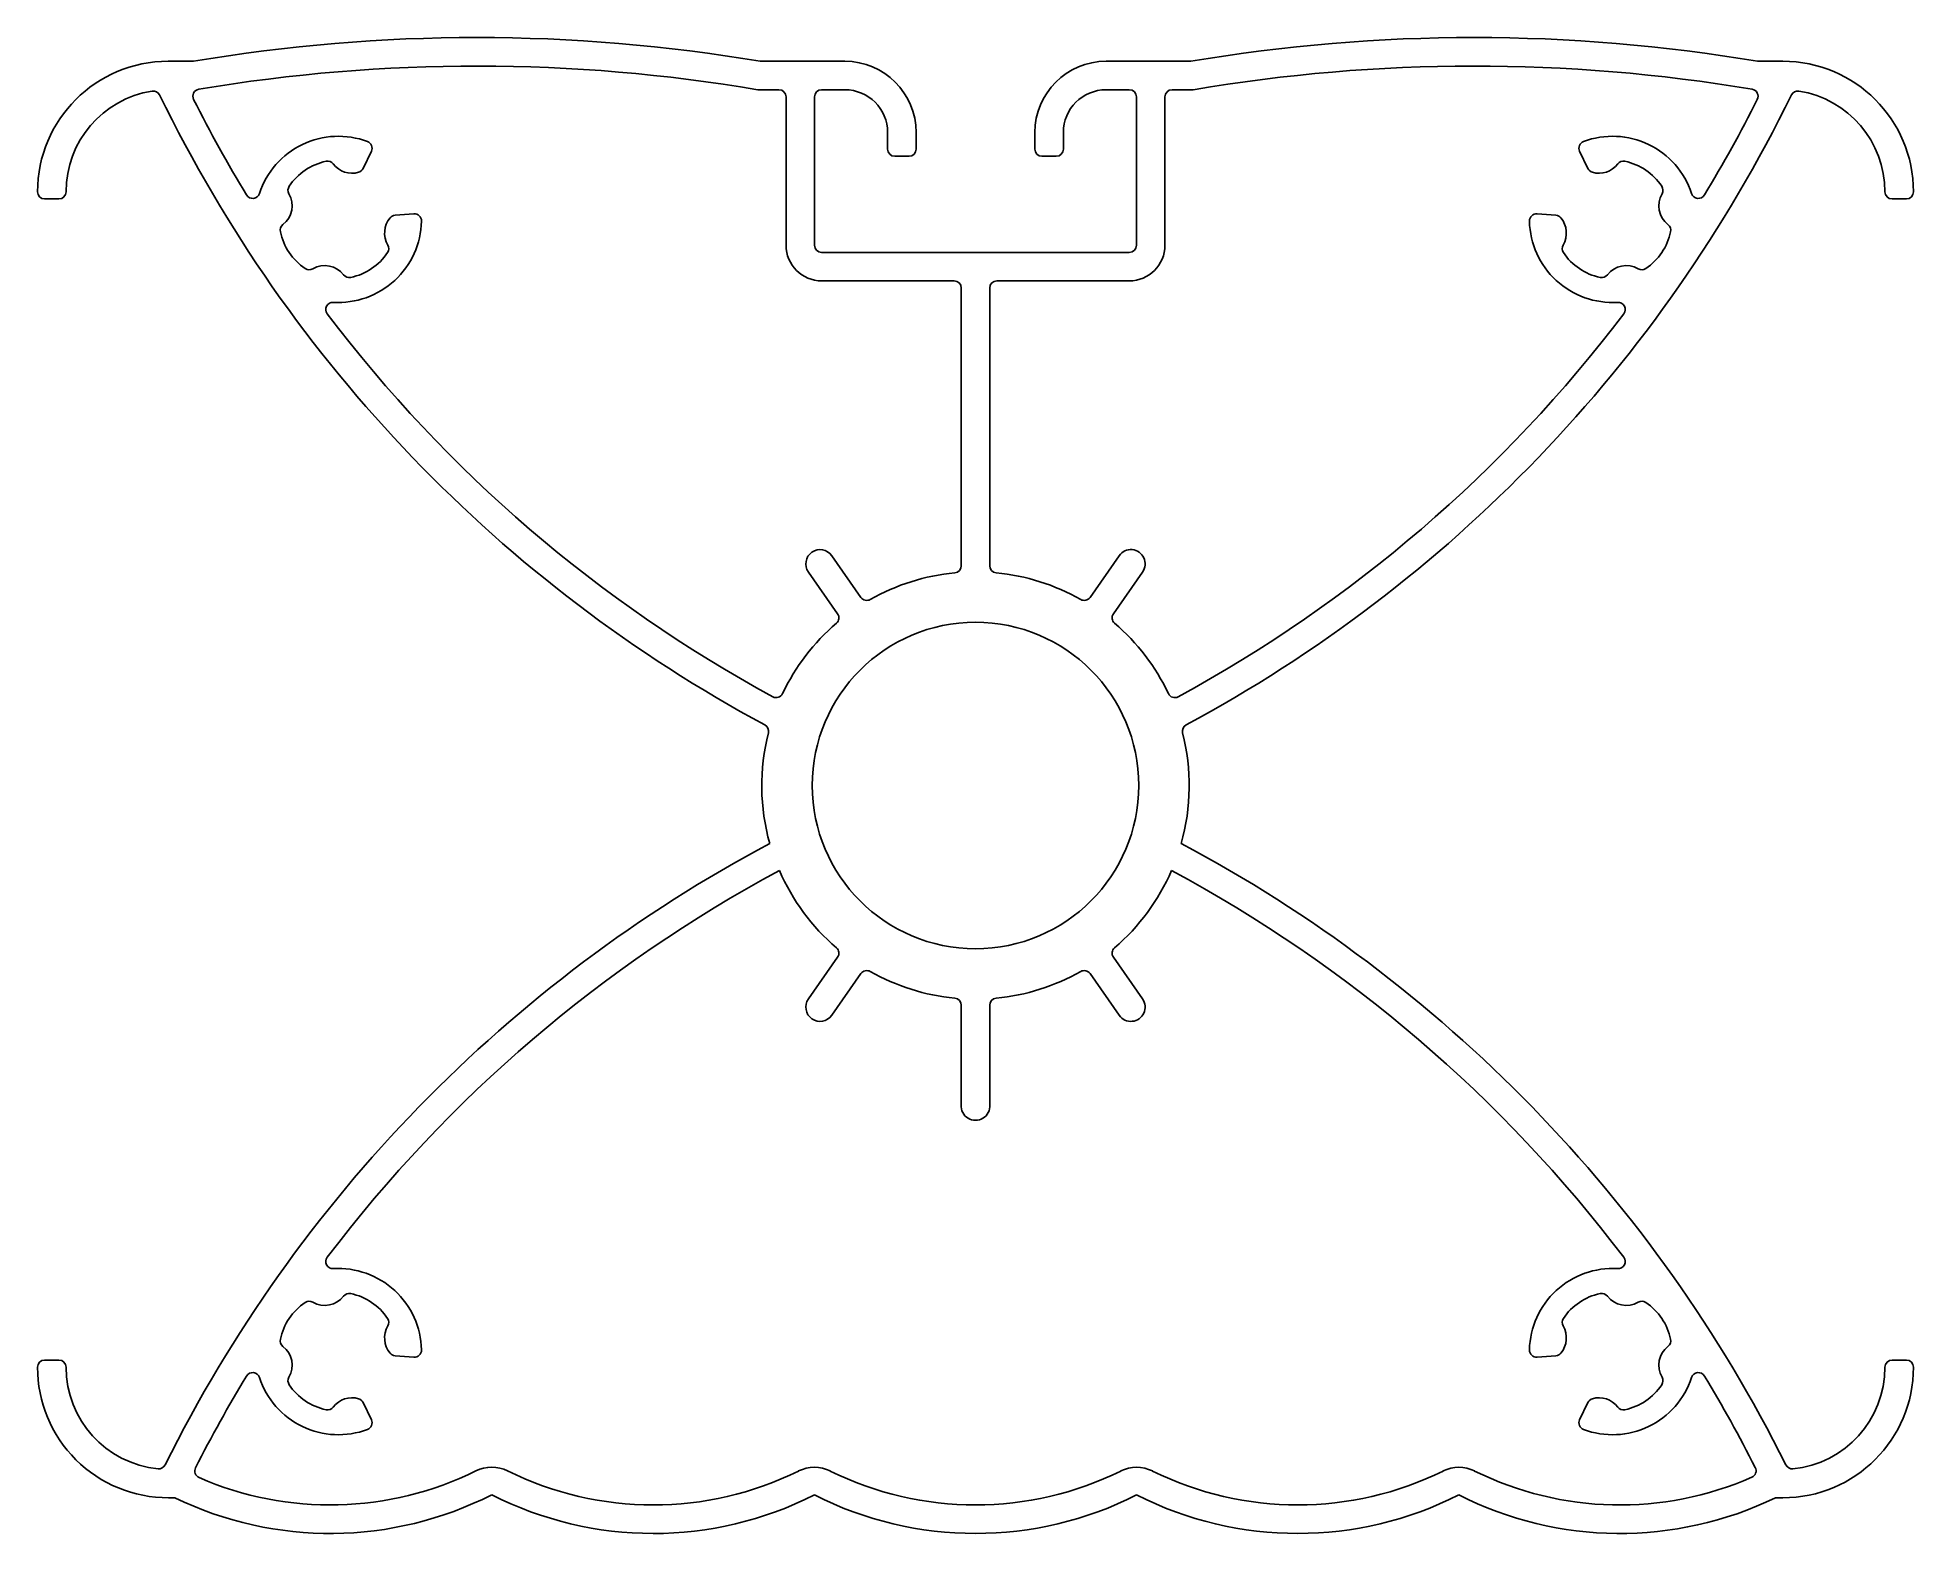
# Model space of a CAD drawing. Extents: x 2558.6 to 2637.6, y 1573.9 to 1636.9.
import ezdxf

# ---------------------------------------------------------------- set-up
doc = ezdxf.new("R2010")
doc.units = 0
doc.layers.get('0').update_dxf_attribs({"linetype": 'CONTINUOUS'})

msp = doc.modelspace()

# ---------------------------------------------------------------- linework, layer by layer
for p, q in [((2565.198, 1635.883), (2564.135, 1635.883)), ((2592.635, 1635.883), (2589.072, 1635.883)), ((2607.198, 1635.883), (2603.635, 1635.883)), ((2632.135, 1635.883), (2631.072, 1635.883)), ((2588.971, 1634.683), (2589.857, 1634.683)), ((2591.657, 1634.683), (2592.635, 1634.683)), ((2603.635, 1634.683), (2604.613, 1634.683)), ((2606.413, 1634.683), (2607.299, 1634.683)), ((2590.157, 1634.383), (2590.157, 1628.133)), ((2591.357, 1628.133), (2591.357, 1634.383)), ((2604.913, 1634.383), (2604.913, 1628.133)), ((2606.113, 1628.133), (2606.113, 1634.383)), ((2594.435, 1632.883), (2594.435, 1632.183)), ((2595.635, 1632.183), (2595.635, 1632.883)), ((2600.635, 1632.883), (2600.635, 1632.183)), ((2601.835, 1632.183), (2601.835, 1632.883)), ((2572.342, 1631.365), (2572.694, 1632.092)), ((2594.735, 1631.883), (2595.335, 1631.883)), ((2600.935, 1631.883), (2601.535, 1631.883)), ((2623.576, 1632.092), (2623.927, 1631.365)), ((2558.935, 1630.083), (2559.535, 1630.083)), ((2636.735, 1630.083), (2637.335, 1630.083)), ((2574.484, 1629.456), (2573.691, 1629.398)), ((2622.578, 1629.398), (2621.786, 1629.456)), ((2604.613, 1627.833), (2591.657, 1627.833)), ((2591.657, 1626.633), (2597.235, 1626.633)), ((2599.035, 1626.633), (2604.613, 1626.633)), ((2597.535, 1626.333), (2597.535, 1614.639)), ((2598.735, 1614.639), (2598.735, 1626.333)), ((2593.312, 1613.306), (2592.081, 1615.061)), ((2604.189, 1615.061), (2602.958, 1613.306)), ((2591.099, 1614.372), (2592.329, 1612.617)), ((2603.94, 1612.617), (2605.171, 1614.372)), ((2592.329, 1598.149), (2591.099, 1596.393)), ((2592.081, 1595.704), (2593.312, 1597.46)), ((2602.958, 1597.46), (2604.189, 1595.704)), ((2605.171, 1596.393), (2603.94, 1598.149)), ((2597.535, 1596.127), (2597.535, 1591.933)), ((2598.735, 1591.933), (2598.735, 1596.127)), ((2559.535, 1581.186), (2558.935, 1581.186)), ((2573.691, 1581.368), (2574.484, 1581.31)), ((2621.786, 1581.31), (2622.578, 1581.368)), ((2637.336, 1581.186), (2636.736, 1581.186)), ((2572.694, 1578.674), (2572.342, 1579.401)), ((2623.927, 1579.401), (2623.576, 1578.674)), ((2564.152, 1575.386), (2564.416, 1575.386)), ((2631.82, 1575.386), (2632.137, 1575.386))]:
    msp.add_line(p, q)
msp.add_circle((2598.135, 1605.383), 6.875)
for centre, radius, start, end in [((2577.135, 1565.135), 71.748, 80.42282, 99.57718), ((2619.135, 1565.135), 71.748, 80.42282, 99.57718), ((2564.135, 1630.383), 5.5, 90, 180), ((2577.135, 1565.135), 70.548, 80.34152, 99.55151), ((2592.635, 1632.883), 3, 0, 90), ((2603.635, 1632.883), 3, 90, 180), ((2619.135, 1565.135), 70.548, 80.44849, 99.65848), ((2632.135, 1630.383), 5.5, 0, 90), ((2564.135, 1630.383), 4.3, 99.02822, 180), ((2563.507, 1634.333), 0.3, 25.95579, 99.02822), ((2565.478, 1634.409), 0.3, 99.55151, 206.73598), ((2589.857, 1634.383), 0.3, 0, 90), ((2591.657, 1634.383), 0.3, 90, 180), ((2592.635, 1632.883), 1.8, 0, 90), ((2603.635, 1632.883), 1.8, 90, 180), ((2604.613, 1634.383), 0.3, 0, 90), ((2606.413, 1634.383), 0.3, 90, 180), ((2630.791, 1634.409), 0.3, 333.26402, 80.44849), ((2632.763, 1634.333), 0.3, 80.97178, 154.04421), ((2632.135, 1630.383), 4.3, 0, 80.97178), ((2617.598, 1660.664), 59.859, 205.95579, 241.74692), ((2617.598, 1660.664), 58.659, 206.73598, 211.22914), ((2578.671, 1660.664), 59.859, 298.25308, 334.04421), ((2578.671, 1660.664), 58.659, 328.77086, 333.26402), ((2571.306, 1629.224), 3.5, 69.56185, 161.86185), ((2572.424, 1632.222), 0.3, 334.18247, 69.56185), ((2594.735, 1632.183), 0.3, 180, 270), ((2595.335, 1632.183), 0.3, 270, 360), ((2600.935, 1632.183), 0.3, 180, 270), ((2601.535, 1632.183), 0.3, 270, 360), ((2623.846, 1632.222), 0.3, 110.43815, 205.81753), ((2624.963, 1629.224), 3.5, 18.13815, 110.43815), ((2571.306, 1629.224), 2.5, 102.00738, 145.99262), ((2570.849, 1631.376), 0.3, 37.59038, 102.00738), ((2571.879, 1632.169), 1, 217.59038, 286.05408), ((2624.391, 1632.169), 1, 253.94592, 322.40962), ((2625.421, 1631.376), 0.3, 77.99262, 142.40962), ((2624.963, 1629.224), 2.5, 34.00738, 77.99262), ((2569.483, 1630.454), 0.3, 145.99262, 210.40962), ((2572.072, 1631.496), 0.3, 286.05408, 334.18247), ((2624.197, 1631.496), 0.3, 205.81753, 253.94592), ((2626.787, 1630.454), 0.3, 329.59038, 34.00738), ((2558.935, 1630.383), 0.3, 180, 270), ((2559.535, 1630.383), 0.3, 270, 360), ((2567.695, 1630.407), 0.3, 211.22914, 341.86185), ((2568.362, 1629.796), 1, 307.59038, 30.40962), ((2627.908, 1629.796), 1, 149.59038, 232.40962), ((2628.574, 1630.407), 0.3, 198.13815, 328.77086), ((2636.735, 1630.383), 0.3, 180, 270), ((2637.335, 1630.383), 0.3, 270, 0), ((2569.155, 1628.766), 0.3, 127.59038, 192.00738), ((2571.306, 1629.224), 3.5, 266.50448, 358.80309), ((2574.251, 1628.651), 1, 140.24832, 210.40962), ((2573.713, 1629.099), 0.3, 94.18247, 140.24832), ((2574.506, 1629.157), 0.3, 358.80309, 94.18247), ((2621.764, 1629.157), 0.3, 85.81753, 181.19691), ((2624.963, 1629.224), 3.5, 181.19691, 273.49552), ((2622.557, 1629.099), 0.3, 39.75168, 85.81753), ((2622.018, 1628.651), 1, 329.59038, 39.75168), ((2627.115, 1628.766), 0.3, 347.99262, 52.40962), ((2571.306, 1629.224), 2.5, 192.00738, 235.99262), ((2624.963, 1629.224), 2.5, 304.00738, 347.99262), ((2571.306, 1629.224), 2.5, 282.00738, 325.99262), ((2573.13, 1627.993), 0.3, 325.99262, 30.40962), ((2591.657, 1628.133), 1.5, 180, 270), ((2591.657, 1628.133), 0.3, 180, 270), ((2604.613, 1628.133), 1.5, 270, 0), ((2604.613, 1628.133), 0.3, 270, 0), ((2623.14, 1627.993), 0.3, 149.59038, 214.00738), ((2624.963, 1629.224), 2.5, 214.00738, 257.99262), ((2570.076, 1627.4), 0.3, 235.99262, 300.40962), ((2570.734, 1626.279), 1, 37.59038, 120.40962), ((2571.764, 1627.072), 0.3, 217.59038, 282.00738), ((2597.235, 1626.333), 0.3, 0, 90), ((2599.035, 1626.333), 0.3, 90, 180), ((2624.506, 1627.072), 0.3, 257.99262, 322.40962), ((2625.536, 1626.279), 1, 59.59038, 142.40962), ((2626.194, 1627.4), 0.3, 239.59038, 304.00738), ((2571.075, 1625.431), 0.3, 86.50448, 217.13718), ((2617.598, 1660.664), 58.659, 217.13718, 241.48615), ((2578.671, 1660.664), 58.659, 298.51385, 322.86282), ((2625.195, 1625.431), 0.3, 322.86282, 93.49552), ((2591.59, 1614.717), 0.6, 35.03802, 215.03802), ((2604.68, 1614.717), 0.6, 324.96198, 144.96198), ((2598.135, 1605.383), 9, 95.55344, 119.48457), ((2597.235, 1614.639), 0.3, 275.55344, 360), ((2599.035, 1614.639), 0.3, 180, 264.44656), ((2598.135, 1605.383), 9, 60.51543, 84.44656), ((2593.557, 1613.478), 0.3, 215.03802, 299.48457), ((2602.712, 1613.478), 0.3, 240.51543, 324.96198), ((2592.084, 1612.445), 0.3, 310.59146, 35.03802), ((2604.186, 1612.445), 0.3, 144.96198, 229.40854), ((2598.135, 1605.383), 9, 130.59146, 154.52259), ((2598.135, 1605.383), 9, 25.47741, 49.40854), ((2589.739, 1609.383), 0.3, 241.48615, 334.52259), ((2606.53, 1609.383), 0.3, 205.47741, 298.51385), ((2589.121, 1607.671), 0.3, 345.75384, 61.74692), ((2607.149, 1607.671), 0.3, 118.25308, 194.24616), ((2598.135, 1605.383), 9, 165.75384, 195.73654), ((2598.135, 1605.383), 9, 344.26346, 14.24616), ((2617.598, 1550.102), 59.859, 118.02586, 153.54194), ((2578.671, 1550.102), 59.859, 26.45796, 61.97414), ((2617.598, 1550.102), 58.659, 118.19949, 142.86282), ((2598.135, 1605.383), 9, 203.4669, 229.40854), ((2598.135, 1605.383), 9, 310.59146, 336.5331), ((2578.671, 1550.102), 58.659, 37.13718, 61.80051), ((2592.084, 1598.321), 0.3, 324.96198, 49.40854), ((2604.186, 1598.321), 0.3, 130.59146, 215.03802), ((2593.557, 1597.287), 0.3, 60.51543, 144.96198), ((2598.135, 1605.383), 9, 240.51543, 264.44656), ((2598.135, 1605.383), 9, 275.55344, 299.48457), ((2602.712, 1597.287), 0.3, 35.03802, 119.48457), ((2591.59, 1596.049), 0.6, 144.96198, 324.96198), ((2597.235, 1596.127), 0.3, 0, 84.44656), ((2599.035, 1596.127), 0.3, 95.55344, 180), ((2604.68, 1596.049), 0.6, 215.03802, 35.03802), ((2598.135, 1591.884), 0.602, 175.32931, 4.67069), ((2571.075, 1585.335), 0.3, 142.86282, 273.49552), ((2571.306, 1581.542), 3.5, 1.19691, 93.49552), ((2624.963, 1581.542), 3.5, 86.50448, 178.80309), ((2625.195, 1585.335), 0.3, 266.50448, 37.13718), ((2571.764, 1583.694), 0.3, 77.99262, 142.40962), ((2571.306, 1581.542), 2.5, 34.00738, 77.99262), ((2624.963, 1581.542), 2.5, 102.00738, 145.99262), ((2624.506, 1583.694), 0.3, 37.59038, 102.00738), ((2571.306, 1581.542), 2.5, 124.00738, 167.99262), ((2570.076, 1583.366), 0.3, 59.59038, 124.00738), ((2570.734, 1584.487), 1, 239.59038, 322.40962), ((2625.536, 1584.487), 1, 217.59038, 300.40962), ((2626.194, 1583.366), 0.3, 55.99262, 120.40962), ((2624.963, 1581.542), 2.5, 12.00738, 55.99262), ((2574.251, 1582.115), 1, 149.59038, 219.75168), ((2573.13, 1582.773), 0.3, 329.59038, 34.00738), ((2622.018, 1582.115), 1, 320.24832, 30.40962), ((2623.14, 1582.773), 0.3, 145.99262, 210.40962), ((2569.155, 1582), 0.3, 167.99262, 232.40962), ((2568.362, 1580.97), 1, 329.59038, 52.40962), ((2574.506, 1581.609), 0.3, 265.81753, 1.19691), ((2621.764, 1581.609), 0.3, 178.80309, 274.18247), ((2627.908, 1580.97), 1, 127.59038, 210.40962), ((2627.115, 1582), 0.3, 307.59038, 12.00738), ((2558.935, 1580.886), 0.3, 90, 180), ((2564.135, 1580.886), 5.5, 180, 270.18161), ((2559.535, 1580.886), 0.3, 0, 90), ((2564.135, 1580.886), 4.3, 180, 264.33586), ((2573.713, 1581.667), 0.3, 219.75168, 265.81753), ((2622.557, 1581.667), 0.3, 274.18247, 320.24832), ((2632.136, 1580.886), 5.5, 270.00999, 360), ((2632.136, 1580.886), 4.3, 275.65098, 0), ((2636.736, 1580.886), 0.3, 90, 180), ((2637.336, 1580.886), 0.3, 0, 90), ((2617.598, 1550.102), 58.659, 148.77086, 153.0933), ((2567.695, 1580.359), 0.3, 18.13815, 148.77086), ((2571.306, 1581.542), 3.5, 198.13815, 290.43815), ((2569.483, 1580.312), 0.3, 149.59038, 214.00738), ((2571.306, 1581.542), 2.5, 214.00738, 257.99262), ((2624.963, 1581.542), 3.5, 249.56185, 341.86185), ((2624.963, 1581.542), 2.5, 282.00738, 325.99262), ((2626.787, 1580.312), 0.3, 325.99262, 30.40962), ((2628.574, 1580.359), 0.3, 31.22914, 161.86185), ((2578.671, 1550.102), 58.659, 26.92005, 31.22914), ((2571.879, 1578.597), 1, 73.94592, 142.40962), ((2572.072, 1579.27), 0.3, 25.81753, 73.94592), ((2624.197, 1579.27), 0.3, 106.05408, 154.18247), ((2624.391, 1578.597), 1, 37.59038, 106.05408), ((2570.849, 1579.39), 0.3, 257.99262, 322.40962), ((2572.424, 1578.544), 0.3, 290.43815, 25.81753), ((2623.846, 1578.544), 0.3, 154.18247, 249.56185), ((2625.421, 1579.39), 0.3, 217.59038, 282.00738), ((2563.74, 1576.906), 0.3, 264.33586, 333.54194), ((2565.557, 1576.512), 0.3, 153.0933, 246.40061), ((2570.961, 1588.883), 13.8, 246.40061, 296.3955), ((2577.763, 1575.178), 1.5, 63.6045, 116.3955), ((2584.565, 1588.883), 13.8, 243.6045, 296.32481), ((2591.35, 1575.17), 1.5, 63.67519, 116.32481), ((2598.135, 1588.883), 13.8, 243.67519, 296.32481), ((2604.92, 1575.17), 1.5, 63.67519, 116.32481), ((2611.705, 1588.883), 13.8, 243.67519, 296.32481), ((2618.49, 1575.17), 1.5, 63.67519, 116.32481), ((2625.275, 1588.883), 13.8, 243.67519, 293.72761), ((2630.707, 1576.524), 0.3, 293.72761, 26.92005), ((2632.53, 1576.906), 0.3, 206.45796, 275.65098), ((2570.961, 1588.883), 15, 244.1299, 296.96564), ((2584.565, 1588.883), 15, 243.03436, 296.89318), ((2598.135, 1588.883), 15, 243.10682, 296.89318), ((2611.705, 1588.883), 15, 243.10682, 296.89318), ((2625.275, 1588.883), 15, 243.10682, 295.86986)]:
    msp.add_arc(centre, radius, start, end)

doc.saveas('drawing.dxf')
